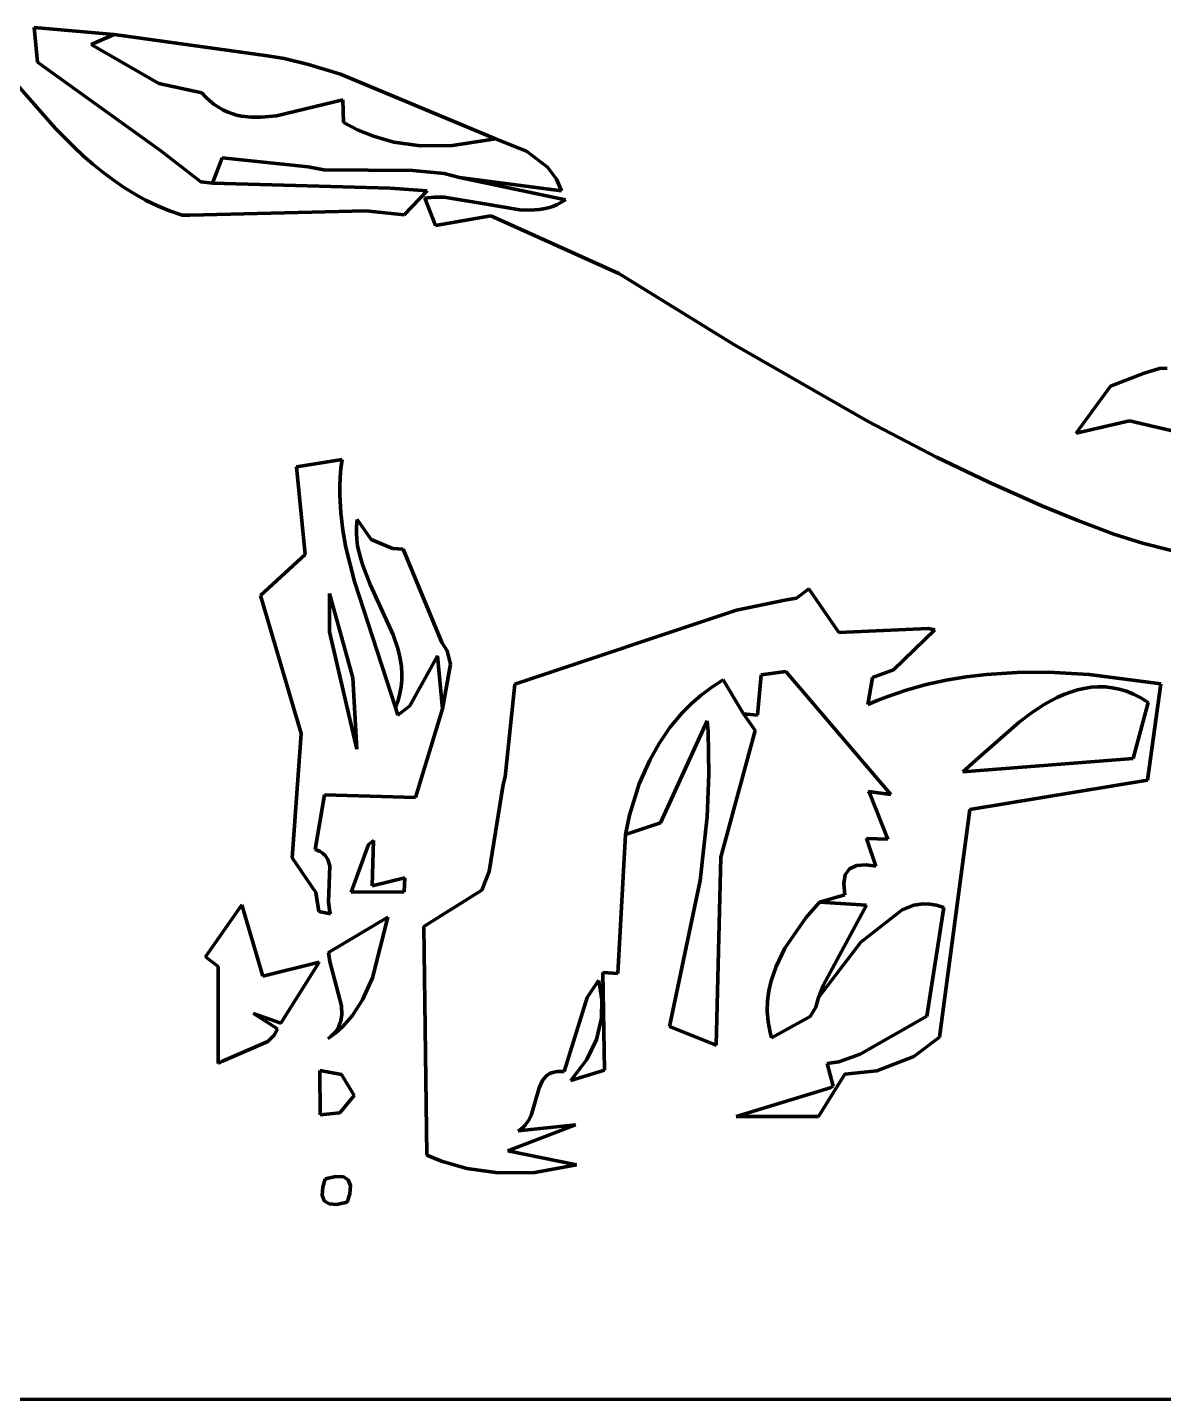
# Model space of a CAD drawing. Header units: millimetres. Extents: x 0 to 8.3, y 0 to 12.4.
# Drawn here: x 2.565 to 3.703, y 0 to 1.374 of the extents above; entities that cross this region are included whole.
import ezdxf

# ---------------------------------------------------------------- set-up
doc = ezdxf.new("R2010")
doc.units = ezdxf.units.MM
for name, color, linetype, lineweight in [('color#131313ff', 7, 'CONTINUOUS', 100), ('color#7c7c7cff', 7, 'CONTINUOUS', 100), ('color#c5c5c5ff', 7, 'CONTINUOUS', 100), ('color#ffffffff', 7, 'CONTINUOUS', 100)]:
    doc.layers.add(name, color=color, linetype=linetype, lineweight=lineweight)

msp = doc.modelspace()

# ---------------------------------------------------------------- linework, layer by layer
at = {"layer": 'color#131313ff'}
for p, q in [((2.6522, 1.3675), (2.572, 1.3745)), ((2.572, 1.3745), (2.5754, 1.3398)), ((2.8057, 1.3461), (2.6522, 1.3675)), ((2.5937, 1.273), (2.5248, 1.3513)), ((2.5754, 1.3398), (2.6989, 1.2507)), ((2.8223, 1.3432), (2.8057, 1.3461)), ((2.8469, 1.3375), (2.8223, 1.3432)), ((2.8788, 1.3275), (2.8469, 1.3375)), ((3.0341, 1.263), (2.8788, 1.3275)), ((2.6119, 1.2547), (2.5937, 1.273)), ((2.6212, 1.2459), (2.6119, 1.2547)), ((3.065, 1.2504), (3.0341, 1.263)), ((2.6309, 1.2375), (2.6212, 1.2459)), ((2.6408, 1.2294), (2.6309, 1.2375)), ((2.6989, 1.2507), (2.7389, 1.2199)), ((3.0862, 1.2346), (3.065, 1.2504)), ((2.651, 1.2218), (2.6408, 1.2294)), ((3.1043, 1.2019), (2.9979, 1.2243)), ((2.9979, 1.2243), (3.1002, 1.2107)), ((3.0951, 1.2225), (3.0862, 1.2346)), ((2.6615, 1.2146), (2.651, 1.2218)), ((2.6724, 1.2078), (2.6615, 1.2146)), ((2.7389, 1.2199), (2.7506, 1.2185)), ((2.7506, 1.2185), (2.9286, 1.2135)), ((2.9286, 1.2135), (2.9657, 1.2107)), ((2.9657, 1.2107), (2.9425, 1.1869)), ((3.1002, 1.2107), (3.0951, 1.2225)), ((2.6837, 1.2016), (2.6724, 1.2078)), ((2.6954, 1.1959), (2.6837, 1.2016)), ((2.7076, 1.1909), (2.6954, 1.1959)), ((2.9632, 1.2034), (2.9728, 1.2044)), ((2.9741, 1.1761), (2.9632, 1.2034)), ((2.9728, 1.2044), (2.9826, 1.2043)), ((2.9826, 1.2043), (3.0231, 1.1977)), ((3.0231, 1.1977), (3.0584, 1.1918)), ((3.0914, 1.1952), (3.0958, 1.197)), ((3.0958, 1.197), (3.1001, 1.1993)), ((3.1001, 1.1993), (3.1043, 1.2019)), ((2.7202, 1.1865), (2.7076, 1.1909)), ((2.7279, 1.1863), (2.7202, 1.1865)), ((2.9042, 1.1908), (2.7279, 1.1863)), ((2.9425, 1.1869), (2.9042, 1.1908)), ((3.0293, 1.1859), (2.9741, 1.1761)), ((3.1575, 1.128), (3.0293, 1.1859)), ((3.0584, 1.1918), (3.0682, 1.1914)), ((3.0682, 1.1914), (3.0777, 1.192)), ((3.0777, 1.192), (3.0823, 1.1928)), ((3.0823, 1.1928), (3.0869, 1.1938)), ((3.0869, 1.1938), (3.0914, 1.1952)), ((3.2728, 1.0568), (3.1575, 1.128)), ((3.4072, 0.9797), (3.2728, 1.0568)), ((3.6992, 1.0329), (3.6838, 1.0282)), ((3.7068, 1.033), (3.6992, 1.0329)), ((3.6838, 1.0282), (3.6499, 1.015)), ((3.6499, 1.015), (3.6156, 0.9681)), ((3.4759, 0.944), (3.4072, 0.9797)), ((3.6156, 0.9681), (3.6691, 0.9803)), ((3.6691, 0.9803), (3.716, 0.9693)), ((2.8348, 0.9342), (2.8804, 0.9416)), ((2.8804, 0.9416), (2.8793, 0.9326)), ((3.5282, 0.9188), (3.4759, 0.944)), ((2.8435, 0.8465), (2.8348, 0.9342)), ((2.8786, 0.9236), (2.8783, 0.9146)), ((2.8793, 0.9326), (2.8786, 0.9236)), ((2.8783, 0.9146), (2.8783, 0.9058)), ((3.5813, 0.8954), (3.5282, 0.9188)), ((2.8783, 0.9058), (2.8792, 0.8882)), ((3.6172, 0.8807), (3.5813, 0.8954)), ((2.8792, 0.8882), (2.8813, 0.8708)), ((3.6534, 0.867), (3.6172, 0.8807)), ((2.8813, 0.8708), (2.8843, 0.8536)), ((3.682, 0.8579), (3.6534, 0.867)), ((2.8843, 0.8536), (2.8927, 0.8195)), ((3.774, 0.8346), (3.682, 0.8579)), ((2.7986, 0.8053), (2.8435, 0.8465)), ((2.8927, 0.8195), (2.934, 0.6934)), ((3.3355, 0.8028), (3.3479, 0.812)), ((3.3479, 0.812), (3.378, 0.7683)), ((2.8394, 0.6671), (2.7986, 0.8053)), ((2.8677, 0.8076), (2.8679, 0.7691)), ((2.8912, 0.723), (2.8677, 0.8076)), ((3.2755, 0.7908), (3.3254, 0.8012)), ((3.3254, 0.8012), (3.3355, 0.8028)), ((3.0533, 0.7166), (3.2755, 0.7908)), ((3.378, 0.7683), (3.4674, 0.7724)), ((3.4741, 0.771), (3.4326, 0.731)), ((3.4674, 0.7724), (3.4741, 0.771)), ((2.8679, 0.7691), (2.8951, 0.6516)), ((2.9482, 0.6949), (2.9759, 0.7449)), ((2.9759, 0.7449), (2.981, 0.692)), ((3.3249, 0.7294), (3.3003, 0.726)), ((3.4301, 0.6061), (3.3249, 0.7294)), ((3.4326, 0.731), (3.4115, 0.7234)), ((2.8951, 0.6516), (2.8912, 0.723)), ((3.0439, 0.6238), (3.0533, 0.7166)), ((3.262, 0.7208), (3.2507, 0.7136)), ((3.2824, 0.687), (3.262, 0.7208)), ((3.3003, 0.726), (3.2964, 0.6854)), ((3.4115, 0.7234), (3.4069, 0.6961)), ((3.4455, 0.7107), (3.4653, 0.7162)), ((3.4653, 0.7162), (3.4853, 0.7207)), ((3.4853, 0.7207), (3.5055, 0.724)), ((3.5055, 0.724), (3.5258, 0.7264)), ((3.5258, 0.7264), (3.5566, 0.7284)), ((3.5566, 0.7284), (3.5875, 0.7285)), ((3.5875, 0.7285), (3.6288, 0.7262)), ((3.6288, 0.7262), (3.7004, 0.7169)), ((3.7004, 0.7169), (3.6871, 0.6203)), ((3.2401, 0.7057), (3.2303, 0.6972)), ((3.2507, 0.7136), (3.2401, 0.7057)), ((3.4164, 0.7002), (3.426, 0.704)), ((3.426, 0.704), (3.4455, 0.7107)), ((3.5967, 0.7032), (3.5902, 0.6998)), ((3.6034, 0.7062), (3.5967, 0.7032)), ((3.6101, 0.7087), (3.6034, 0.7062)), ((3.6168, 0.7108), (3.6101, 0.7087)), ((3.6237, 0.7124), (3.6168, 0.7108)), ((3.6306, 0.7135), (3.6237, 0.7124)), ((3.6375, 0.714), (3.6306, 0.7135)), ((3.6445, 0.7139), (3.6375, 0.714)), ((3.6516, 0.7131), (3.6445, 0.7139)), ((3.6588, 0.7116), (3.6516, 0.7131)), ((3.6659, 0.7095), (3.6588, 0.7116)), ((3.6732, 0.7065), (3.6659, 0.7095)), ((3.6805, 0.7028), (3.6732, 0.7065)), ((3.6878, 0.6982), (3.6805, 0.7028)), ((2.934, 0.6934), (2.9362, 0.6857)), ((2.9362, 0.6857), (2.9482, 0.6949)), ((2.981, 0.692), (2.9539, 0.6032)), ((3.2211, 0.688), (3.2087, 0.6732)), ((3.2303, 0.6972), (3.2211, 0.688)), ((3.4069, 0.6961), (3.4164, 0.7002)), ((3.571, 0.6878), (3.5586, 0.6785)), ((3.5837, 0.6961), (3.571, 0.6878)), ((3.5902, 0.6998), (3.5837, 0.6961)), ((3.6728, 0.642), (3.6878, 0.6982)), ((3.2964, 0.6854), (3.2824, 0.687)), ((3.5586, 0.6785), (3.5181, 0.6432)), ((2.8306, 0.5428), (2.8394, 0.6671)), ((3.2087, 0.6732), (3.1979, 0.6573)), ((3.1979, 0.6573), (3.1885, 0.6404)), ((3.1885, 0.6404), (3.1781, 0.6167)), ((3.5181, 0.6432), (3.5021, 0.6289)), ((3.5021, 0.6289), (3.6728, 0.642)), ((3.0417, 0.6161), (3.0439, 0.6238)), ((3.6871, 0.6203), (3.509, 0.5912)), ((2.8628, 0.6058), (2.8534, 0.5511)), ((2.9539, 0.6032), (2.8628, 0.6058)), ((3.0277, 0.5288), (3.0417, 0.6161)), ((3.1781, 0.6167), (3.1684, 0.5854)), ((3.4086, 0.6077), (3.4072, 0.609)), ((3.4072, 0.609), (3.4301, 0.6061)), ((3.427, 0.5614), (3.4086, 0.6077)), ((3.509, 0.5912), (3.4789, 0.3629)), ((3.1684, 0.5854), (3.1642, 0.5661)), ((3.1642, 0.5661), (3.1566, 0.4267)), ((2.8534, 0.5511), (2.8561, 0.5501)), ((2.8561, 0.5501), (2.8585, 0.549)), ((2.8896, 0.5083), (2.907, 0.556)), ((2.907, 0.556), (2.9119, 0.5599)), ((2.9119, 0.5599), (2.9107, 0.5146)), ((3.4149, 0.5344), (3.4055, 0.5619)), ((3.4055, 0.5619), (3.427, 0.5614)), ((2.854, 0.508), (2.8306, 0.5428)), ((2.8585, 0.549), (2.8605, 0.5477)), ((2.8605, 0.5477), (2.8639, 0.5446)), ((2.8639, 0.5446), (2.8662, 0.541)), ((2.8662, 0.541), (2.8682, 0.5345)), ((2.8682, 0.5345), (2.8669, 0.4982)), ((2.9107, 0.5146), (2.9432, 0.5226)), ((2.9432, 0.5226), (2.9427, 0.5085)), ((3.0204, 0.5101), (3.0277, 0.5288)), ((3.3828, 0.5169), (3.3844, 0.5256)), ((3.3844, 0.5256), (3.3887, 0.5316)), ((3.3887, 0.5316), (3.3956, 0.535)), ((3.3956, 0.535), (3.4053, 0.5357)), ((3.4053, 0.5357), (3.4149, 0.5344)), ((2.9427, 0.5085), (2.8896, 0.5083)), ((2.9624, 0.4739), (3.0204, 0.5101)), ((3.3838, 0.5056), (3.3828, 0.5169)), ((2.7436, 0.4435), (2.7799, 0.4955)), ((2.7799, 0.4955), (2.801, 0.4241)), ((2.8573, 0.4889), (2.854, 0.508)), ((2.8669, 0.4982), (2.868, 0.4887)), ((3.3587, 0.4984), (3.3838, 0.5056)), ((3.4056, 0.4953), (3.3587, 0.4984)), ((3.3623, 0.4147), (3.4056, 0.4953)), ((3.4529, 0.4951), (3.4413, 0.4906)), ((3.4623, 0.4965), (3.4529, 0.4951)), ((3.4689, 0.4964), (3.4623, 0.4965)), ((3.4758, 0.4953), (3.4689, 0.4964)), ((3.483, 0.493), (3.4758, 0.4953)), ((2.8687, 0.4866), (2.8573, 0.4889)), ((2.8669, 0.4479), (2.9262, 0.4832)), ((2.868, 0.4887), (2.8687, 0.4866)), ((2.9262, 0.4832), (2.911, 0.4225)), ((3.4413, 0.4906), (3.3999, 0.4582)), ((3.4659, 0.3839), (3.483, 0.493)), ((2.9653, 0.2449), (2.9624, 0.4739)), ((3.3999, 0.4582), (3.3574, 0.4027)), ((2.7563, 0.4337), (2.7436, 0.4435)), ((2.8681, 0.4389), (2.8669, 0.4479)), ((2.7564, 0.3366), (2.7563, 0.4337)), ((2.801, 0.4241), (2.8576, 0.438)), ((2.8576, 0.438), (2.8191, 0.377)), ((2.8798, 0.3944), (2.8681, 0.4389)), ((3.1566, 0.4267), (3.1416, 0.4279)), ((3.1416, 0.4279), (3.1432, 0.33)), ((2.911, 0.4225), (2.9008, 0.4005)), ((3.1373, 0.4197), (3.1259, 0.4028)), ((3.1383, 0.4158), (3.1373, 0.4197)), ((3.1407, 0.4006), (3.1383, 0.4158)), ((3.3574, 0.4027), (3.3623, 0.4147)), ((2.9008, 0.4005), (2.8904, 0.3845)), ((3.1259, 0.4028), (3.1029, 0.3286)), ((3.1403, 0.382), (3.1407, 0.4006)), ((2.8191, 0.377), (2.7917, 0.3867)), ((2.7917, 0.3867), (2.8158, 0.3713)), ((2.8792, 0.3795), (2.8801, 0.3853)), ((2.8801, 0.3853), (2.8798, 0.3944)), ((2.8158, 0.3713), (2.8125, 0.3651)), ((2.874, 0.3687), (2.8758, 0.3713)), ((2.8811, 0.3738), (2.8741, 0.3674)), ((2.8758, 0.3713), (2.8772, 0.3739)), ((2.8772, 0.3739), (2.8792, 0.3795)), ((2.8904, 0.3845), (2.8811, 0.3738)), ((3.1353, 0.3606), (3.1403, 0.382)), ((3.3992, 0.3459), (3.4659, 0.3839)), ((2.8062, 0.3587), (2.7605, 0.3389)), ((2.8125, 0.3651), (2.8062, 0.3587)), ((2.8741, 0.3674), (2.8665, 0.3616)), ((2.8665, 0.3616), (2.8694, 0.3639)), ((2.8694, 0.3639), (2.8719, 0.3663)), ((2.8719, 0.3663), (2.874, 0.3687)), ((3.1257, 0.3406), (3.1353, 0.3606)), ((3.4789, 0.3629), (3.4531, 0.3436)), ((3.3778, 0.3384), (3.3992, 0.3459)), ((2.7605, 0.3389), (2.7564, 0.3366)), ((3.1095, 0.3197), (3.1257, 0.3406)), ((3.1432, 0.33), (3.1095, 0.3197)), ((3.3663, 0.3367), (3.3778, 0.3384)), ((3.3724, 0.3138), (3.3663, 0.3367)), ((3.4531, 0.3436), (3.416, 0.3294)), ((2.858, 0.3296), (2.88, 0.3256)), ((2.8586, 0.2852), (2.858, 0.3296)), ((2.88, 0.3256), (2.8926, 0.3047)), ((3.081, 0.3195), (3.0777, 0.3124)), ((3.084, 0.3233), (3.081, 0.3195)), ((3.0858, 0.3249), (3.084, 0.3233)), ((3.0879, 0.3262), (3.0858, 0.3249)), ((3.0903, 0.3273), (3.0879, 0.3262)), ((3.0929, 0.3281), (3.0903, 0.3273)), ((3.0959, 0.3286), (3.0929, 0.3281)), ((3.0992, 0.3287), (3.0959, 0.3286)), ((3.1029, 0.3286), (3.0992, 0.3287)), ((3.3838, 0.3261), (3.3577, 0.2834)), ((3.416, 0.3294), (3.3838, 0.3261)), ((2.8926, 0.3047), (2.8782, 0.2872)), ((3.0777, 0.3124), (3.0697, 0.2845)), ((3.275, 0.2836), (3.3692, 0.3122)), ((3.3692, 0.3122), (3.3724, 0.3138)), ((2.8782, 0.2872), (2.8586, 0.2852)), ((3.1141, 0.2753), (3.0465, 0.2491)), ((3.0568, 0.2691), (3.1141, 0.2753)), ((3.0671, 0.2794), (3.0637, 0.2747)), ((3.0697, 0.2845), (3.0671, 0.2794)), ((3.3577, 0.2834), (3.275, 0.2836)), ((3.0594, 0.2708), (3.0568, 0.2691)), ((3.0617, 0.2727), (3.0594, 0.2708)), ((3.0637, 0.2747), (3.0617, 0.2727)), ((3.0465, 0.2491), (3.1152, 0.2351)), ((2.9801, 0.2389), (2.9653, 0.2449)), ((3.0054, 0.2315), (2.9801, 0.2389)), ((3.1152, 0.2351), (3.0736, 0.2276)), ((3.0366, 0.2271), (3.0054, 0.2315)), ((3.0736, 0.2276), (3.0366, 0.2271))]:
    msp.add_line(p, q, dxfattribs=at)
at = {"layer": 'color#7c7c7cff'}
for p, q in [((2.572, 1.3745), (2.6522, 1.3675)), ((2.5754, 1.3398), (2.572, 1.3745)), ((2.6522, 1.3675), (2.6292, 1.3575)), ((2.6292, 1.3575), (2.6969, 1.3182)), ((2.6989, 1.2507), (2.5754, 1.3398)), ((2.6969, 1.3182), (2.7399, 1.3089)), ((2.7399, 1.3089), (2.7439, 1.3046)), ((2.7439, 1.3046), (2.748, 1.3008)), ((2.748, 1.3008), (2.7522, 1.2974)), ((2.7522, 1.2974), (2.7565, 1.2945)), ((2.7565, 1.2945), (2.761, 1.292)), ((2.8148, 1.286), (2.8811, 1.3018)), ((2.8811, 1.3018), (2.882, 1.2793)), ((2.761, 1.292), (2.7655, 1.2899)), ((2.7655, 1.2899), (2.7701, 1.2881)), ((2.7701, 1.2881), (2.7748, 1.2867)), ((2.7748, 1.2867), (2.7796, 1.2857)), ((2.7796, 1.2857), (2.7894, 1.2845)), ((2.7894, 1.2845), (2.7994, 1.2845)), ((2.7994, 1.2845), (2.8148, 1.286)), ((2.882, 1.2793), (2.8967, 1.2715)), ((2.8967, 1.2715), (2.9118, 1.2654)), ((2.9118, 1.2654), (2.9324, 1.2596)), ((2.9324, 1.2596), (2.9589, 1.256)), ((2.9589, 1.256), (2.9911, 1.2563)), ((2.9911, 1.2563), (3.0341, 1.263)), ((3.0341, 1.263), (3.065, 1.2504)), ((2.7389, 1.2199), (2.6989, 1.2507)), ((2.7602, 1.2439), (2.7506, 1.2185)), ((2.8466, 1.2347), (2.7602, 1.2439)), ((3.065, 1.2504), (3.0862, 1.2346)), ((2.8621, 1.2319), (2.8466, 1.2347)), ((2.9512, 1.231), (2.8621, 1.2319)), ((2.9825, 1.228), (2.9512, 1.231)), ((2.9979, 1.2243), (2.9825, 1.228)), ((3.1002, 1.2107), (2.9979, 1.2243)), ((3.0862, 1.2346), (3.0951, 1.2225)), ((2.7506, 1.2185), (2.7389, 1.2199)), ((3.0951, 1.2225), (3.1002, 1.2107)), ((3.6838, 1.0282), (3.6992, 1.0329)), ((3.6992, 1.0329), (3.7068, 1.033)), ((3.6499, 1.015), (3.6838, 1.0282)), ((3.6156, 0.9681), (3.6499, 1.015)), ((3.6691, 0.9803), (3.6156, 0.9681)), ((3.716, 0.9693), (3.6691, 0.9803)), ((2.8948, 0.8749), (2.8954, 0.8816)), ((2.8954, 0.8816), (2.9097, 0.8616)), ((2.8947, 0.8682), (2.8948, 0.8749)), ((2.8951, 0.8615), (2.8947, 0.8682)), ((2.896, 0.855), (2.8951, 0.8615)), ((2.8974, 0.8485), (2.896, 0.855)), ((2.9097, 0.8616), (2.9308, 0.8525)), ((2.9308, 0.8525), (2.9417, 0.8519)), ((2.8991, 0.842), (2.8974, 0.8485)), ((2.9011, 0.8356), (2.8991, 0.842)), ((2.9417, 0.8519), (2.9802, 0.7585)), ((2.9086, 0.8165), (2.9011, 0.8356)), ((2.9316, 0.7661), (2.9086, 0.8165)), ((2.9359, 0.7533), (2.9316, 0.7661)), ((2.9802, 0.7585), (2.9856, 0.75)), ((2.9376, 0.7469), (2.9359, 0.7533)), ((2.939, 0.7404), (2.9376, 0.7469)), ((2.9759, 0.7449), (2.9482, 0.6949)), ((2.981, 0.692), (2.9759, 0.7449)), ((2.9856, 0.75), (2.9891, 0.7365)), ((2.9399, 0.7339), (2.939, 0.7404)), ((2.9403, 0.7273), (2.9399, 0.7339)), ((2.9891, 0.7365), (2.981, 0.692)), ((2.9396, 0.714), (2.9403, 0.7207)), ((2.9403, 0.7207), (2.9403, 0.7273)), ((3.2507, 0.7136), (3.262, 0.7208)), ((3.262, 0.7208), (3.2824, 0.687)), ((2.9365, 0.7003), (2.9384, 0.7072)), ((2.9384, 0.7072), (2.9396, 0.714)), ((3.2303, 0.6972), (3.2401, 0.7057)), ((3.2401, 0.7057), (3.2507, 0.7136)), ((2.934, 0.6934), (2.9365, 0.7003)), ((2.9362, 0.6857), (2.934, 0.6934)), ((2.9482, 0.6949), (2.9362, 0.6857)), ((3.2087, 0.6732), (3.2211, 0.688)), ((3.2211, 0.688), (3.2303, 0.6972)), ((3.2462, 0.6798), (3.1992, 0.5778)), ((3.2469, 0.6691), (3.2462, 0.6798)), ((3.2824, 0.687), (3.2942, 0.6701)), ((3.1979, 0.6573), (3.2087, 0.6732)), ((3.2477, 0.6264), (3.2469, 0.6691)), ((3.2942, 0.6701), (3.2597, 0.5434)), ((3.1885, 0.6404), (3.1979, 0.6573)), ((3.1781, 0.6167), (3.1885, 0.6404)), ((3.2459, 0.5837), (3.2477, 0.6264)), ((3.1684, 0.5854), (3.1781, 0.6167)), ((3.1642, 0.5661), (3.1684, 0.5854)), ((3.1992, 0.5778), (3.1642, 0.5661)), ((3.2389, 0.5201), (3.2459, 0.5837)), ((3.2597, 0.5434), (3.255, 0.355)), ((3.2082, 0.3737), (3.2389, 0.5201)), ((3.255, 0.355), (3.2082, 0.3737))]:
    msp.add_line(p, q, dxfattribs=at)
at = {"layer": 'color#c5c5c5ff'}
for p, q in [((2.6292, 1.3575), (2.6522, 1.3675)), ((2.6522, 1.3675), (2.8057, 1.3461)), ((2.6969, 1.3182), (2.6292, 1.3575)), ((2.8057, 1.3461), (2.8223, 1.3432)), ((2.8223, 1.3432), (2.8469, 1.3375)), ((2.8469, 1.3375), (2.8788, 1.3275)), ((2.8788, 1.3275), (3.0341, 1.263)), ((2.7399, 1.3089), (2.6969, 1.3182)), ((2.7439, 1.3046), (2.7399, 1.3089)), ((2.748, 1.3008), (2.7439, 1.3046)), ((2.7522, 1.2974), (2.748, 1.3008)), ((2.7565, 1.2945), (2.7522, 1.2974)), ((2.761, 1.292), (2.7565, 1.2945)), ((2.8811, 1.3018), (2.8148, 1.286)), ((2.882, 1.2793), (2.8811, 1.3018)), ((2.7655, 1.2899), (2.761, 1.292)), ((2.7701, 1.2881), (2.7655, 1.2899)), ((2.7748, 1.2867), (2.7701, 1.2881)), ((2.7796, 1.2857), (2.7748, 1.2867)), ((2.7894, 1.2845), (2.7796, 1.2857)), ((2.7994, 1.2845), (2.7894, 1.2845)), ((2.8148, 1.286), (2.7994, 1.2845)), ((2.8967, 1.2715), (2.882, 1.2793)), ((2.9118, 1.2654), (2.8967, 1.2715)), ((2.9324, 1.2596), (2.9118, 1.2654)), ((2.9589, 1.256), (2.9324, 1.2596)), ((2.9911, 1.2563), (2.9589, 1.256)), ((3.0341, 1.263), (2.9911, 1.2563)), ((2.8677, 0.8076), (2.8912, 0.723)), ((2.8679, 0.7691), (2.8677, 0.8076)), ((2.8951, 0.6516), (2.8679, 0.7691)), ((2.8912, 0.723), (2.8951, 0.6516)), ((3.3449, 0.4825), (3.3587, 0.4984)), ((3.3587, 0.4984), (3.4056, 0.4953)), ((3.4056, 0.4953), (3.3623, 0.4147)), ((3.324, 0.4523), (3.3449, 0.4825)), ((3.315, 0.4338), (3.324, 0.4523)), ((3.3101, 0.4194), (3.315, 0.4338)), ((3.3079, 0.4095), (3.3101, 0.4194)), ((3.3623, 0.4147), (3.3574, 0.4027)), ((3.3063, 0.389), (3.3066, 0.3993)), ((3.3066, 0.3993), (3.3079, 0.4095)), ((3.3574, 0.4027), (3.355, 0.3932)), ((3.3071, 0.3784), (3.3063, 0.389)), ((3.355, 0.3932), (3.3493, 0.3838)), ((3.3091, 0.3676), (3.3071, 0.3784)), ((3.3493, 0.3838), (3.3105, 0.3622)), ((3.3105, 0.3622), (3.3091, 0.3676)), ((2.8611, 0.2128), (2.8636, 0.2212)), ((2.8636, 0.2212), (2.874, 0.2234)), ((2.874, 0.2234), (2.8817, 0.2231)), ((2.8817, 0.2231), (2.8866, 0.22)), ((2.8866, 0.22), (2.8887, 0.2144)), ((2.8604, 0.2047), (2.8611, 0.2128)), ((2.8887, 0.2144), (2.8881, 0.2061)), ((2.8626, 0.1991), (2.8604, 0.2047)), ((2.8675, 0.196), (2.8626, 0.1991)), ((2.8751, 0.1955), (2.8675, 0.196)), ((2.8856, 0.1976), (2.8751, 0.1955)), ((2.8881, 0.2061), (2.8856, 0.1976))]:
    msp.add_line(p, q, dxfattribs=at)
at = {"layer": 'color#ffffffff'}
for p, q in [((2.5248, 1.3513), (2.5937, 1.273)), ((2.5937, 1.273), (2.6119, 1.2547)), ((2.6119, 1.2547), (2.6212, 1.2459)), ((2.6212, 1.2459), (2.6309, 1.2375)), ((2.6309, 1.2375), (2.6408, 1.2294)), ((2.7506, 1.2185), (2.7602, 1.2439)), ((2.7602, 1.2439), (2.8466, 1.2347)), ((2.6408, 1.2294), (2.651, 1.2218)), ((2.8466, 1.2347), (2.8621, 1.2319)), ((2.8621, 1.2319), (2.9512, 1.231)), ((2.9512, 1.231), (2.9825, 1.228)), ((2.9825, 1.228), (2.9979, 1.2243)), ((2.9979, 1.2243), (3.1043, 1.2019)), ((2.651, 1.2218), (2.6615, 1.2146)), ((2.6615, 1.2146), (2.6724, 1.2078)), ((2.9286, 1.2135), (2.7506, 1.2185)), ((2.9657, 1.2107), (2.9286, 1.2135)), ((2.9425, 1.1869), (2.9657, 1.2107)), ((2.6724, 1.2078), (2.6837, 1.2016)), ((2.6837, 1.2016), (2.6954, 1.1959)), ((2.6954, 1.1959), (2.7076, 1.1909)), ((2.9728, 1.2044), (2.9632, 1.2034)), ((2.9632, 1.2034), (2.9741, 1.1761)), ((2.9826, 1.2043), (2.9728, 1.2044)), ((3.0231, 1.1977), (2.9826, 1.2043)), ((3.0584, 1.1918), (3.0231, 1.1977)), ((3.0958, 1.197), (3.0914, 1.1952)), ((3.1001, 1.1993), (3.0958, 1.197)), ((3.1043, 1.2019), (3.1001, 1.1993)), ((2.7076, 1.1909), (2.7202, 1.1865)), ((2.7202, 1.1865), (2.7279, 1.1863)), ((2.7279, 1.1863), (2.9042, 1.1908)), ((2.9042, 1.1908), (2.9425, 1.1869)), ((2.9741, 1.1761), (3.0293, 1.1859)), ((3.0293, 1.1859), (3.1575, 1.128)), ((3.0682, 1.1914), (3.0584, 1.1918)), ((3.0777, 1.192), (3.0682, 1.1914)), ((3.0823, 1.1928), (3.0777, 1.192)), ((3.0869, 1.1938), (3.0823, 1.1928)), ((3.0914, 1.1952), (3.0869, 1.1938)), ((3.1575, 1.128), (3.2728, 1.0568)), ((3.2728, 1.0568), (3.4072, 0.9797)), ((3.4072, 0.9797), (3.4759, 0.944)), ((2.8804, 0.9416), (2.8348, 0.9342)), ((2.8793, 0.9326), (2.8804, 0.9416)), ((3.4759, 0.944), (3.5282, 0.9188)), ((2.8348, 0.9342), (2.8435, 0.8465)), ((2.8783, 0.9146), (2.8786, 0.9236)), ((2.8786, 0.9236), (2.8793, 0.9326)), ((2.8783, 0.9058), (2.8783, 0.9146)), ((3.5282, 0.9188), (3.5813, 0.8954)), ((2.8792, 0.8882), (2.8783, 0.9058)), ((3.5813, 0.8954), (3.6172, 0.8807)), ((2.8813, 0.8708), (2.8792, 0.8882)), ((2.8954, 0.8816), (2.8948, 0.8749)), ((2.9097, 0.8616), (2.8954, 0.8816)), ((3.6172, 0.8807), (3.6534, 0.867)), ((2.8843, 0.8536), (2.8813, 0.8708)), ((2.8948, 0.8749), (2.8947, 0.8682)), ((2.8947, 0.8682), (2.8951, 0.8615)), ((3.6534, 0.867), (3.682, 0.8579)), ((2.8927, 0.8195), (2.8843, 0.8536)), ((2.8951, 0.8615), (2.896, 0.855)), ((2.896, 0.855), (2.8974, 0.8485)), ((2.9308, 0.8525), (2.9097, 0.8616)), ((2.9417, 0.8519), (2.9308, 0.8525)), ((3.682, 0.8579), (3.774, 0.8346)), ((2.8435, 0.8465), (2.7986, 0.8053)), ((2.8974, 0.8485), (2.8991, 0.842)), ((2.8991, 0.842), (2.9011, 0.8356)), ((2.9802, 0.7585), (2.9417, 0.8519)), ((2.9011, 0.8356), (2.9086, 0.8165)), ((2.934, 0.6934), (2.8927, 0.8195)), ((2.9086, 0.8165), (2.9316, 0.7661)), ((3.3479, 0.812), (3.3355, 0.8028)), ((3.378, 0.7683), (3.3479, 0.812)), ((2.7986, 0.8053), (2.8394, 0.6671)), ((3.3254, 0.8012), (3.2755, 0.7908)), ((3.3355, 0.8028), (3.3254, 0.8012)), ((3.2755, 0.7908), (3.0533, 0.7166)), ((3.4674, 0.7724), (3.378, 0.7683)), ((3.4326, 0.731), (3.4741, 0.771)), ((3.4741, 0.771), (3.4674, 0.7724)), ((2.9316, 0.7661), (2.9359, 0.7533)), ((2.9856, 0.75), (2.9802, 0.7585)), ((2.9359, 0.7533), (2.9376, 0.7469)), ((2.9376, 0.7469), (2.939, 0.7404)), ((2.9891, 0.7365), (2.9856, 0.75)), ((2.939, 0.7404), (2.9399, 0.7339)), ((2.9399, 0.7339), (2.9403, 0.7273)), ((2.981, 0.692), (2.9891, 0.7365)), ((3.3003, 0.726), (3.3249, 0.7294)), ((3.3249, 0.7294), (3.4301, 0.6061)), ((3.4115, 0.7234), (3.4326, 0.731)), ((2.9403, 0.7207), (2.9396, 0.714)), ((2.9403, 0.7273), (2.9403, 0.7207)), ((3.0533, 0.7166), (3.0439, 0.6238)), ((3.2964, 0.6854), (3.3003, 0.726)), ((3.4069, 0.6961), (3.4115, 0.7234)), ((3.4653, 0.7162), (3.4455, 0.7107)), ((3.4853, 0.7207), (3.4653, 0.7162)), ((3.5055, 0.724), (3.4853, 0.7207)), ((3.5258, 0.7264), (3.5055, 0.724)), ((3.5566, 0.7284), (3.5258, 0.7264)), ((3.5875, 0.7285), (3.5566, 0.7284)), ((3.6288, 0.7262), (3.5875, 0.7285)), ((3.7004, 0.7169), (3.6288, 0.7262)), ((3.6871, 0.6203), (3.7004, 0.7169)), ((2.9384, 0.7072), (2.9365, 0.7003)), ((2.9396, 0.714), (2.9384, 0.7072)), ((3.426, 0.704), (3.4164, 0.7002)), ((3.4455, 0.7107), (3.426, 0.704)), ((3.5902, 0.6998), (3.5967, 0.7032)), ((3.5967, 0.7032), (3.6034, 0.7062)), ((3.6034, 0.7062), (3.6101, 0.7087)), ((3.6101, 0.7087), (3.6168, 0.7108)), ((3.6168, 0.7108), (3.6237, 0.7124)), ((3.6237, 0.7124), (3.6306, 0.7135)), ((3.6306, 0.7135), (3.6375, 0.714)), ((3.6375, 0.714), (3.6445, 0.7139)), ((3.6445, 0.7139), (3.6516, 0.7131)), ((3.6516, 0.7131), (3.6588, 0.7116)), ((3.6588, 0.7116), (3.6659, 0.7095)), ((3.6659, 0.7095), (3.6732, 0.7065)), ((3.6732, 0.7065), (3.6805, 0.7028)), ((3.6805, 0.7028), (3.6878, 0.6982)), ((2.9365, 0.7003), (2.934, 0.6934)), ((2.9539, 0.6032), (2.981, 0.692)), ((3.4164, 0.7002), (3.4069, 0.6961)), ((3.5586, 0.6785), (3.571, 0.6878)), ((3.571, 0.6878), (3.5837, 0.6961)), ((3.5837, 0.6961), (3.5902, 0.6998)), ((3.6878, 0.6982), (3.6728, 0.642)), ((3.1992, 0.5778), (3.2462, 0.6798)), ((3.2462, 0.6798), (3.2469, 0.6691)), ((3.2942, 0.6701), (3.2824, 0.687)), ((3.2824, 0.687), (3.2964, 0.6854)), ((3.5181, 0.6432), (3.5586, 0.6785)), ((2.8394, 0.6671), (2.8306, 0.5428)), ((3.2469, 0.6691), (3.2477, 0.6264)), ((3.2597, 0.5434), (3.2942, 0.6701)), ((3.5021, 0.6289), (3.5181, 0.6432)), ((3.6728, 0.642), (3.5021, 0.6289)), ((3.0439, 0.6238), (3.0417, 0.6161)), ((3.2477, 0.6264), (3.2459, 0.5837)), ((3.509, 0.5912), (3.6871, 0.6203)), ((2.8534, 0.5511), (2.8628, 0.6058)), ((2.8628, 0.6058), (2.9539, 0.6032)), ((3.0417, 0.6161), (3.0277, 0.5288)), ((3.4301, 0.6061), (3.4072, 0.609)), ((3.4072, 0.609), (3.4086, 0.6077)), ((3.4086, 0.6077), (3.427, 0.5614)), ((3.4789, 0.3629), (3.509, 0.5912)), ((3.1642, 0.5661), (3.1992, 0.5778)), ((3.2459, 0.5837), (3.2389, 0.5201)), ((3.1566, 0.4267), (3.1642, 0.5661)), ((2.8561, 0.5501), (2.8534, 0.5511)), ((2.8585, 0.549), (2.8561, 0.5501)), ((2.907, 0.556), (2.8896, 0.5083)), ((2.9119, 0.5599), (2.907, 0.556)), ((2.9107, 0.5146), (2.9119, 0.5599)), ((3.427, 0.5614), (3.4055, 0.5619)), ((3.4055, 0.5619), (3.4149, 0.5344)), ((2.8306, 0.5428), (2.854, 0.508)), ((2.8605, 0.5477), (2.8585, 0.549)), ((2.8639, 0.5446), (2.8605, 0.5477)), ((2.8662, 0.541), (2.8639, 0.5446)), ((2.8682, 0.5345), (2.8662, 0.541)), ((3.255, 0.355), (3.2597, 0.5434)), ((2.8669, 0.4982), (2.8682, 0.5345)), ((2.9432, 0.5226), (2.9107, 0.5146)), ((2.9427, 0.5085), (2.9432, 0.5226)), ((3.0277, 0.5288), (3.0204, 0.5101)), ((3.3844, 0.5256), (3.3828, 0.5169)), ((3.3887, 0.5316), (3.3844, 0.5256)), ((3.3956, 0.535), (3.3887, 0.5316)), ((3.4053, 0.5357), (3.3956, 0.535)), ((3.4149, 0.5344), (3.4053, 0.5357)), ((2.8896, 0.5083), (2.9427, 0.5085)), ((3.0204, 0.5101), (2.9624, 0.4739)), ((3.2389, 0.5201), (3.2082, 0.3737)), ((3.3828, 0.5169), (3.3838, 0.5056)), ((2.7799, 0.4955), (2.7436, 0.4435)), ((2.801, 0.4241), (2.7799, 0.4955)), ((2.854, 0.508), (2.8573, 0.4889)), ((2.868, 0.4887), (2.8669, 0.4982)), ((3.3587, 0.4984), (3.3449, 0.4825)), ((3.3838, 0.5056), (3.3587, 0.4984)), ((3.4413, 0.4906), (3.4529, 0.4951)), ((3.4529, 0.4951), (3.4623, 0.4965)), ((3.4623, 0.4965), (3.4689, 0.4964)), ((3.4689, 0.4964), (3.4758, 0.4953)), ((3.4758, 0.4953), (3.483, 0.493)), ((2.8573, 0.4889), (2.8687, 0.4866)), ((2.9262, 0.4832), (2.8669, 0.4479)), ((2.8687, 0.4866), (2.868, 0.4887)), ((2.911, 0.4225), (2.9262, 0.4832)), ((3.3449, 0.4825), (3.324, 0.4523)), ((3.3999, 0.4582), (3.4413, 0.4906)), ((3.483, 0.493), (3.4659, 0.3839)), ((2.9624, 0.4739), (2.9653, 0.2449)), ((3.3574, 0.4027), (3.3999, 0.4582)), ((2.7436, 0.4435), (2.7563, 0.4337)), ((2.8669, 0.4479), (2.8681, 0.4389)), ((3.324, 0.4523), (3.315, 0.4338)), ((2.7563, 0.4337), (2.7564, 0.3366)), ((2.8576, 0.438), (2.801, 0.4241)), ((2.8191, 0.377), (2.8576, 0.438)), ((2.8681, 0.4389), (2.8798, 0.3944)), ((3.1432, 0.33), (3.1416, 0.4279)), ((3.1416, 0.4279), (3.1566, 0.4267)), ((3.315, 0.4338), (3.3101, 0.4194)), ((2.9008, 0.4005), (2.911, 0.4225)), ((3.1259, 0.4028), (3.1373, 0.4197)), ((3.1373, 0.4197), (3.1383, 0.4158)), ((3.1383, 0.4158), (3.1407, 0.4006)), ((3.3101, 0.4194), (3.3079, 0.4095)), ((2.8904, 0.3845), (2.9008, 0.4005)), ((3.1029, 0.3286), (3.1259, 0.4028)), ((3.1407, 0.4006), (3.1403, 0.382)), ((3.3066, 0.3993), (3.3063, 0.389)), ((3.3079, 0.4095), (3.3066, 0.3993)), ((3.355, 0.3932), (3.3574, 0.4027)), ((2.8158, 0.3713), (2.7917, 0.3867)), ((2.7917, 0.3867), (2.8191, 0.377)), ((2.8801, 0.3853), (2.8792, 0.3795)), ((2.8798, 0.3944), (2.8801, 0.3853)), ((3.3063, 0.389), (3.3071, 0.3784)), ((3.3493, 0.3838), (3.355, 0.3932)), ((2.8125, 0.3651), (2.8158, 0.3713)), ((2.8758, 0.3713), (2.874, 0.3687)), ((2.8741, 0.3674), (2.8811, 0.3738)), ((2.8772, 0.3739), (2.8758, 0.3713)), ((2.8792, 0.3795), (2.8772, 0.3739)), ((2.8811, 0.3738), (2.8904, 0.3845)), ((3.1403, 0.382), (3.1353, 0.3606)), ((3.2082, 0.3737), (3.255, 0.355)), ((3.3071, 0.3784), (3.3091, 0.3676)), ((3.3105, 0.3622), (3.3493, 0.3838)), ((3.4659, 0.3839), (3.3992, 0.3459)), ((2.7605, 0.3389), (2.8062, 0.3587)), ((2.8062, 0.3587), (2.8125, 0.3651)), ((2.8665, 0.3616), (2.8741, 0.3674)), ((2.8694, 0.3639), (2.8665, 0.3616)), ((2.8719, 0.3663), (2.8694, 0.3639)), ((2.874, 0.3687), (2.8719, 0.3663)), ((3.1353, 0.3606), (3.1257, 0.3406)), ((3.3091, 0.3676), (3.3105, 0.3622)), ((3.4531, 0.3436), (3.4789, 0.3629)), ((3.3992, 0.3459), (3.3778, 0.3384)), ((2.7564, 0.3366), (2.7605, 0.3389)), ((3.1257, 0.3406), (3.1095, 0.3197)), ((3.1095, 0.3197), (3.1432, 0.33)), ((3.3778, 0.3384), (3.3663, 0.3367)), ((3.3663, 0.3367), (3.3724, 0.3138)), ((3.416, 0.3294), (3.4531, 0.3436)), ((2.858, 0.3296), (2.8586, 0.2852)), ((2.88, 0.3256), (2.858, 0.3296)), ((2.8926, 0.3047), (2.88, 0.3256)), ((3.0777, 0.3124), (3.081, 0.3195)), ((3.081, 0.3195), (3.084, 0.3233)), ((3.084, 0.3233), (3.0858, 0.3249)), ((3.0858, 0.3249), (3.0879, 0.3262)), ((3.0879, 0.3262), (3.0903, 0.3273)), ((3.0903, 0.3273), (3.0929, 0.3281)), ((3.0929, 0.3281), (3.0959, 0.3286)), ((3.0959, 0.3286), (3.0992, 0.3287)), ((3.0992, 0.3287), (3.1029, 0.3286)), ((3.3577, 0.2834), (3.3838, 0.3261)), ((3.3838, 0.3261), (3.416, 0.3294)), ((2.8782, 0.2872), (2.8926, 0.3047)), ((3.0697, 0.2845), (3.0777, 0.3124)), ((3.3692, 0.3122), (3.275, 0.2836)), ((3.3724, 0.3138), (3.3692, 0.3122)), ((2.8586, 0.2852), (2.8782, 0.2872)), ((3.0465, 0.2491), (3.1141, 0.2753)), ((3.1141, 0.2753), (3.0568, 0.2691)), ((3.0637, 0.2747), (3.0671, 0.2794)), ((3.0671, 0.2794), (3.0697, 0.2845)), ((3.275, 0.2836), (3.3577, 0.2834)), ((3.0568, 0.2691), (3.0594, 0.2708)), ((3.0594, 0.2708), (3.0617, 0.2727)), ((3.0617, 0.2727), (3.0637, 0.2747)), ((3.1152, 0.2351), (3.0465, 0.2491)), ((2.9653, 0.2449), (2.9801, 0.2389)), ((2.9801, 0.2389), (3.0054, 0.2315)), ((3.0736, 0.2276), (3.1152, 0.2351)), ((2.8636, 0.2212), (2.8611, 0.2128)), ((2.874, 0.2234), (2.8636, 0.2212)), ((2.8817, 0.2231), (2.874, 0.2234)), ((2.8866, 0.22), (2.8817, 0.2231)), ((2.8887, 0.2144), (2.8866, 0.22)), ((3.0054, 0.2315), (3.0366, 0.2271)), ((3.0366, 0.2271), (3.0736, 0.2276)), ((2.8611, 0.2128), (2.8604, 0.2047)), ((2.8881, 0.2061), (2.8887, 0.2144)), ((2.8604, 0.2047), (2.8626, 0.1991)), ((2.8626, 0.1991), (2.8675, 0.196)), ((2.8675, 0.196), (2.8751, 0.1955)), ((2.8751, 0.1955), (2.8856, 0.1976)), ((2.8856, 0.1976), (2.8881, 0.2061)), ((8.3333, 0), (0, 0))]:
    msp.add_line(p, q, dxfattribs=at)

doc.saveas('drawing.dxf')
